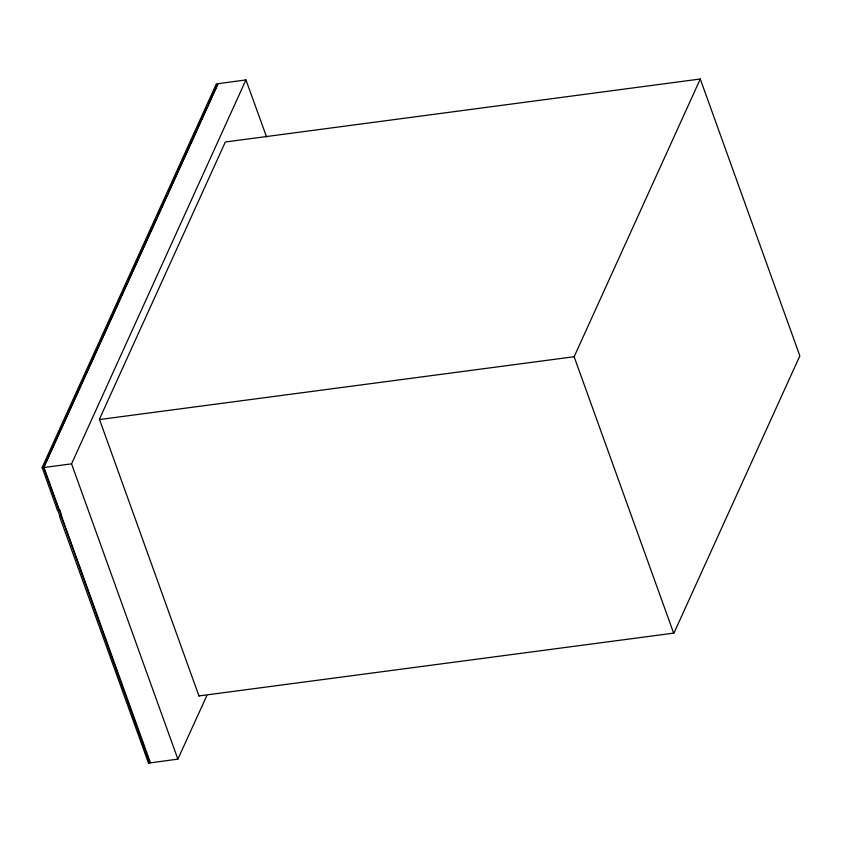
<?xml version="1.0" encoding="UTF-8"?>
<svg xmlns="http://www.w3.org/2000/svg" width="842" height="842" viewBox="0 0 842 842"><rect width="100%" height="100%" fill="white"/><g stroke="black" fill="none" stroke-linecap="round" stroke-linejoin="round"><path stroke-width="1.26" d="M59.108 509.873L57.467 510.094M57.435 510.199L42.132 467.499L216.341 83.926L218.015 83.6L43.637 467.542L58.929 510.01M245.938 79.906L71.559 463.847L177.873 759.126L150.507 762.852L43.868 467.268L218.078 83.695L245.938 79.906L266.546 136.857M149.908 762.726L149.729 762.852A1.737 1.568 -62.6 0 1 148.455 763.02L148.487 762.905M198.996 696.092L99.419 419.211L225.319 142.003L700.281 79.001L799.847 355.882L673.947 633.1L199.038 695.934M700.281 79.001L574.139 356.734L673.705 633.279M206.816 695.671L177.873 759.126M59.782 510.273L57.909 510.652L59.793 515.883L61.624 515.788L59.835 510.168M149.729 762.852L61.013 515.809M99.43 419.548L574.139 356.734M42.142 467.742L43.637 467.542M43.879 467.51L71.559 463.847M148.455 763.02L59.614 516.567L60.877 516.062"/></g></svg>
